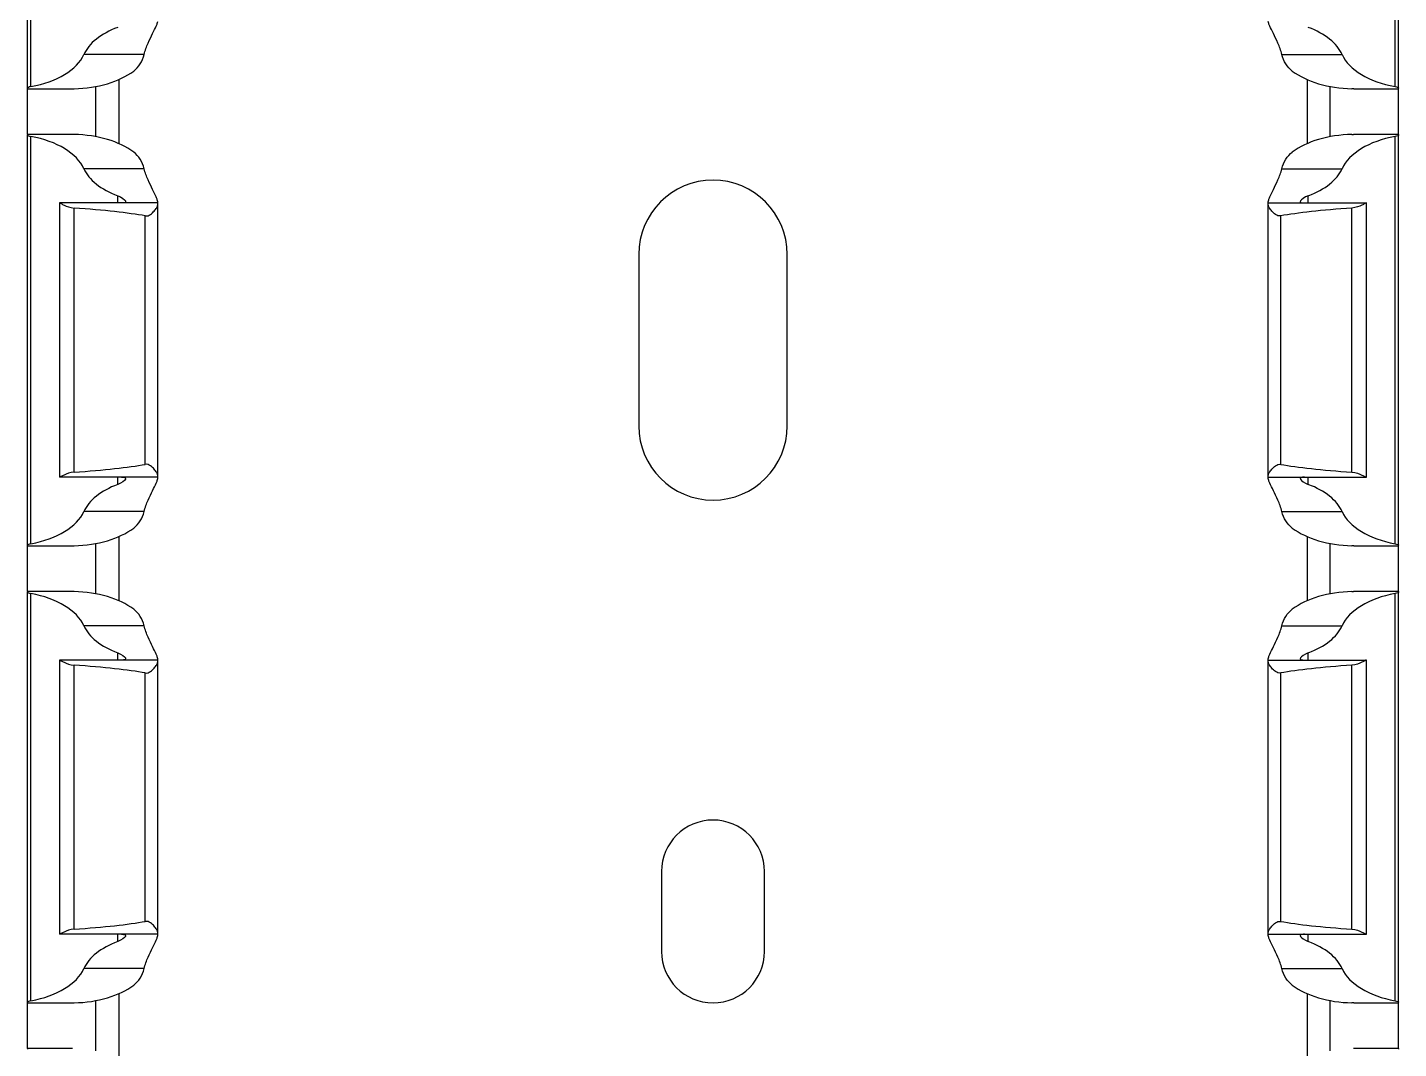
# Model space of a CAD drawing. Header units: millimetres. Extents: x -2573 to 2942, y -1220 to 2800.
# Drawn here: x 2882.4 to 2942.4, y 1781.6 to 1826.3 of the extents above; entities that cross this region are included whole.
import ezdxf

# ---------------------------------------------------------------- set-up
doc = ezdxf.new("R2010")
doc.units = ezdxf.units.MM

msp = doc.modelspace()

# ---------------------------------------------------------------- linework, layer by layer
at = {"linetype": 'Continuous', "lineweight": 30}
for p, q in [((2882.402, 1823.675), (2882.402, 1841.617)), ((2882.552, 1823.737), (2882.552, 1841.555)), ((2942.252, 1823.737), (2942.252, 1841.555)), ((2942.402, 1823.675), (2942.402, 1841.617)), ((2887.51, 1825.146), (2884.871, 1825.146)), ((2937.293, 1825.146), (2939.932, 1825.146)), ((2886.402, 1824.049), (2886.402, 1821.243)), ((2938.402, 1824.049), (2938.402, 1821.243)), ((2882.402, 1823.646), (2882.402, 1823.675)), ((2882.402, 1823.646), (2884.364, 1823.646)), ((2882.402, 1821.646), (2882.402, 1823.646)), ((2885.402, 1821.545), (2885.402, 1823.746)), ((2939.402, 1821.545), (2939.402, 1823.746)), ((2940.439, 1823.646), (2942.402, 1823.646)), ((2942.402, 1823.646), (2942.402, 1823.675)), ((2942.402, 1821.646), (2942.402, 1823.646)), ((2884.368, 1821.646), (2882.402, 1821.646)), ((2882.402, 1821.646), (2882.402, 1821.617)), ((2882.402, 1803.675), (2882.402, 1821.617)), ((2942.402, 1821.646), (2940.436, 1821.646)), ((2942.402, 1821.646), (2942.402, 1821.617)), ((2942.402, 1803.675), (2942.402, 1821.617)), ((2882.552, 1803.737), (2882.552, 1821.555)), ((2942.252, 1803.737), (2942.252, 1821.555)), ((2887.51, 1820.146), (2884.871, 1820.146)), ((2937.293, 1820.146), (2939.932, 1820.146)), ((2883.802, 1818.646), (2883.802, 1806.646)), ((2883.802, 1818.646), (2883.805, 1818.646)), ((2888.102, 1818.646), (2883.805, 1818.646)), ((2886.352, 1818.646), (2886.352, 1818.964)), ((2888.102, 1818.646), (2888.102, 1818.703)), ((2888.102, 1818.562), (2888.102, 1818.646)), ((2936.702, 1818.646), (2936.702, 1818.703)), ((2936.702, 1818.562), (2936.702, 1818.646)), ((2936.702, 1818.646), (2940.998, 1818.646)), ((2938.452, 1818.646), (2938.452, 1818.964)), ((2941.002, 1818.646), (2940.998, 1818.646)), ((2941.002, 1806.646), (2941.002, 1818.646)), ((2884.441, 1806.867), (2884.441, 1818.425)), ((2887.558, 1807.21), (2887.558, 1818.082)), ((2888.102, 1806.73), (2888.102, 1818.562)), ((2936.702, 1806.73), (2936.702, 1818.562)), ((2937.245, 1807.21), (2937.245, 1818.082)), ((2940.363, 1806.867), (2940.363, 1818.425)), ((2909.152, 1816.396), (2909.152, 1808.896)), ((2915.652, 1808.896), (2915.652, 1816.396)), ((2883.805, 1806.646), (2883.802, 1806.646)), ((2888.102, 1806.646), (2883.805, 1806.646)), ((2886.352, 1806.328), (2886.352, 1806.646)), ((2888.102, 1806.646), (2888.102, 1806.73)), ((2888.102, 1806.589), (2888.102, 1806.646)), ((2936.702, 1806.646), (2936.702, 1806.73)), ((2936.702, 1806.646), (2940.998, 1806.646)), ((2936.702, 1806.589), (2936.702, 1806.646)), ((2938.452, 1806.328), (2938.452, 1806.646)), ((2940.998, 1806.646), (2941.002, 1806.646)), ((2887.51, 1805.146), (2884.871, 1805.146)), ((2937.293, 1805.146), (2939.932, 1805.146)), ((2882.402, 1803.646), (2882.402, 1803.675)), ((2882.402, 1803.646), (2884.364, 1803.646)), ((2882.402, 1801.646), (2882.402, 1803.646)), ((2885.402, 1801.545), (2885.402, 1803.746)), ((2886.402, 1804.049), (2886.402, 1801.243)), ((2938.402, 1804.049), (2938.402, 1801.243)), ((2939.402, 1801.545), (2939.402, 1803.746)), ((2940.439, 1803.646), (2942.402, 1803.646)), ((2942.402, 1803.646), (2942.402, 1803.675)), ((2942.402, 1801.646), (2942.402, 1803.646)), ((2884.368, 1801.646), (2882.402, 1801.646)), ((2882.402, 1801.646), (2882.402, 1801.617)), ((2882.402, 1783.675), (2882.402, 1801.617)), ((2882.552, 1783.737), (2882.552, 1801.555)), ((2942.402, 1801.646), (2940.436, 1801.646)), ((2942.252, 1783.737), (2942.252, 1801.555)), ((2942.402, 1801.646), (2942.402, 1801.617)), ((2942.402, 1783.675), (2942.402, 1801.617)), ((2887.51, 1800.146), (2884.871, 1800.146)), ((2937.293, 1800.146), (2939.932, 1800.146)), ((2886.352, 1798.646), (2886.352, 1798.964)), ((2938.452, 1798.646), (2938.452, 1798.964)), ((2883.802, 1798.646), (2883.802, 1786.646)), ((2883.802, 1798.646), (2883.805, 1798.646)), ((2888.102, 1798.646), (2883.805, 1798.646)), ((2884.441, 1786.867), (2884.441, 1798.425)), ((2888.102, 1798.646), (2888.102, 1798.703)), ((2888.102, 1798.562), (2888.102, 1798.646)), ((2888.102, 1786.73), (2888.102, 1798.562)), ((2936.702, 1798.646), (2936.702, 1798.703)), ((2936.702, 1798.562), (2936.702, 1798.646)), ((2936.702, 1798.646), (2940.998, 1798.646)), ((2936.702, 1786.73), (2936.702, 1798.562)), ((2940.363, 1786.867), (2940.363, 1798.425)), ((2941.002, 1798.646), (2940.998, 1798.646)), ((2941.002, 1786.646), (2941.002, 1798.646)), ((2887.558, 1787.21), (2887.558, 1798.082)), ((2937.245, 1787.21), (2937.245, 1798.082)), ((2910.152, 1789.396), (2910.152, 1785.896)), ((2914.652, 1785.896), (2914.652, 1789.396)), ((2883.805, 1786.646), (2883.802, 1786.646)), ((2888.102, 1786.646), (2883.805, 1786.646)), ((2886.352, 1786.328), (2886.352, 1786.646)), ((2888.102, 1786.646), (2888.102, 1786.73)), ((2888.102, 1786.589), (2888.102, 1786.646)), ((2936.702, 1786.646), (2936.702, 1786.73)), ((2936.702, 1786.646), (2940.998, 1786.646)), ((2936.702, 1786.589), (2936.702, 1786.646)), ((2938.452, 1786.328), (2938.452, 1786.646)), ((2940.998, 1786.646), (2941.002, 1786.646)), ((2887.51, 1785.146), (2884.871, 1785.146)), ((2937.293, 1785.146), (2939.932, 1785.146)), ((2886.402, 1784.049), (2886.402, 1781.243)), ((2938.402, 1784.049), (2938.402, 1781.243)), ((2882.402, 1783.646), (2882.402, 1783.675)), ((2882.402, 1783.646), (2884.364, 1783.646)), ((2882.402, 1781.646), (2882.402, 1783.646)), ((2885.402, 1781.545), (2885.402, 1783.746)), ((2939.402, 1781.545), (2939.402, 1783.746)), ((2940.439, 1783.646), (2942.402, 1783.646)), ((2942.402, 1783.646), (2942.402, 1783.675)), ((2942.402, 1781.646), (2942.402, 1783.646)), ((2884.368, 1781.646), (2882.402, 1781.646)), ((2882.402, 1781.646), (2882.402, 1781.617)), ((2942.402, 1781.646), (2940.436, 1781.646)), ((2942.402, 1781.646), (2942.402, 1781.617))]:
    msp.add_line(p, q, dxfattribs=at)
for centre, radius, start, end in [((2912.402, 1816.396), 3.25, 0, 180), ((2912.402, 1808.896), 3.25, 180, 0), ((2912.402, 1789.396), 2.25, 0, 180), ((2912.402, 1785.896), 2.25, 180, 0)]:
    msp.add_arc(centre, radius, start, end, dxfattribs=at)
for centre, major_axis, ratio, start_param, end_param in [((2888.225, 1824.646), (3.464, 0), 0.57735, 2.142244, 2.888912), ((2936.578, 1824.646), (3.464, 0), 0.57735, 0.25268, 0.999349), ((2881.517, 1825.646), (3.464, 0), 0.57735, 5.015694, 6.030505), ((2943.286, 1825.646), (3.464, 0), 0.57735, 3.394273, 4.409084), ((2884.317, 1825.646), (3.464, 0), 0.57735, 4.751267, 5.622258), ((2940.486, 1825.646), (3.464, 0), 0.57735, 3.80252, 4.673511), ((2884.317, 1819.646), (3.464, 0), 0.57735, 0.660927, 1.531918), ((2940.486, 1819.646), (3.464, 0), 0.57735, 1.609674, 2.480666), ((2881.517, 1819.646), (3.464, 0), 0.57735, 0.25268, 1.267492), ((2943.286, 1819.646), (3.464, 0), 0.57735, 1.874101, 2.888912), ((2888.225, 1820.646), (3.464, 0), 0.57735, 3.394273, 4.140941), ((2936.578, 1820.646), (3.464, 0), 0.57735, 5.283837, 6.030505), ((2877.271, 1817.646), (11.43, 0), 0.087489, 0.451027, 0.892766), ((2947.532, 1817.646), (11.43, 0), 0.087489, 2.248826, 2.690566), ((2877.271, 1807.646), (11.43, 0), 0.087489, 5.390419, 5.832158), ((2947.532, 1807.646), (11.43, 0), 0.087489, 3.592619, 4.034359), ((2888.225, 1804.646), (3.464, 0), 0.57735, 2.142244, 2.888912), ((2936.578, 1804.646), (3.464, 0), 0.57735, 0.25268, 0.999349), ((2881.517, 1805.646), (3.464, 0), 0.57735, 5.015694, 6.030505), ((2943.286, 1805.646), (3.464, 0), 0.57735, 3.394273, 4.409084), ((2884.317, 1805.646), (3.464, 0), 0.57735, 4.751267, 5.622258), ((2940.486, 1805.646), (3.464, 0), 0.57735, 3.80252, 4.673511), ((2881.517, 1799.646), (3.464, 0), 0.57735, 0.25268, 1.267492), ((2884.317, 1799.646), (3.464, 0), 0.57735, 0.660927, 1.531918), ((2940.486, 1799.646), (3.464, 0), 0.57735, 1.609674, 2.480666), ((2943.286, 1799.646), (3.464, 0), 0.57735, 1.874101, 2.888912), ((2888.225, 1800.646), (3.464, 0), 0.57735, 3.394273, 4.140941), ((2936.578, 1800.646), (3.464, 0), 0.57735, 5.283837, 6.030505), ((2877.271, 1797.646), (11.43, 0), 0.087489, 0.451027, 0.892766), ((2947.532, 1797.646), (11.43, 0), 0.087489, 2.248826, 2.690566), ((2877.271, 1787.646), (11.43, 0), 0.087489, 5.390419, 5.832158), ((2947.532, 1787.646), (11.43, 0), 0.087489, 3.592619, 4.034359), ((2888.225, 1784.646), (3.464, 0), 0.57735, 2.142244, 2.888912), ((2936.578, 1784.646), (3.464, 0), 0.57735, 0.25268, 0.999349), ((2881.517, 1785.646), (3.464, 0), 0.57735, 5.015694, 6.030505), ((2943.286, 1785.646), (3.464, 0), 0.57735, 3.394273, 4.409084), ((2884.317, 1785.646), (3.464, 0), 0.57735, 4.751267, 5.622258), ((2940.486, 1785.646), (3.464, 0), 0.57735, 3.80252, 4.673511)]:
    msp.add_ellipse(centre, major_axis=major_axis, ratio=ratio, start_param=start_param, end_param=end_param, dxfattribs=at)
for points, knots in [([(2887.51, 1825.146), (2887.554, 1825.323), (2887.616, 1825.488), (2887.747, 1825.791), (2887.816, 1825.932), (2887.941, 1826.181), (2887.997, 1826.292), (2888.057, 1826.428), (2888.073, 1826.468), (2888.096, 1826.537), (2888.102, 1826.566), (2888.102, 1826.589)], [0, 0, 0, 0, 0.25, 0.25, 0.5, 0.5, 0.75, 0.75, 0.875, 0.875, 1, 1, 1, 1]), ([(2937.293, 1825.146), (2937.249, 1825.323), (2937.187, 1825.488), (2937.057, 1825.791), (2936.987, 1825.932), (2936.863, 1826.181), (2936.806, 1826.292), (2936.746, 1826.428), (2936.73, 1826.468), (2936.708, 1826.537), (2936.702, 1826.566), (2936.702, 1826.589)], [0, 0, 0, 0, 0.25, 0.25, 0.5, 0.5, 0.75, 0.75, 0.875, 0.875, 1, 1, 1, 1]), ([(2887.052, 1824.418), (2887.167, 1824.504), (2887.264, 1824.61), (2887.417, 1824.857), (2887.473, 1824.997), (2887.51, 1825.146)], [0, 0, 0, 0, 0.5, 0.5, 1, 1, 1, 1]), ([(2937.752, 1824.418), (2937.637, 1824.504), (2937.539, 1824.61), (2937.386, 1824.857), (2937.331, 1824.997), (2937.293, 1825.146)], [0, 0, 0, 0, 0.5, 0.5, 1, 1, 1, 1]), ([(2882.552, 1823.737), (2882.506, 1823.729), (2882.468, 1823.718), (2882.416, 1823.695), (2882.402, 1823.684), (2882.402, 1823.675)], [0, 0, 0, 0, 0.5, 0.5, 1, 1, 1, 1]), ([(2884.364, 1823.646), (2884.365, 1823.646), (2884.381, 1823.645), (2884.416, 1823.647), (2884.448, 1823.647), (2884.452, 1823.647)], [0, 0, 0, 0, 0.038179, 0.88892, 1, 1, 1, 1]), ([(2940.439, 1823.646), (2940.439, 1823.646), (2940.422, 1823.645), (2940.388, 1823.647), (2940.355, 1823.647), (2940.352, 1823.647)], [0, 0, 0, 0, 0.038179, 0.88892, 1, 1, 1, 1]), ([(2942.252, 1823.737), (2942.297, 1823.729), (2942.336, 1823.718), (2942.388, 1823.695), (2942.402, 1823.684), (2942.402, 1823.675)], [0, 0, 0, 0, 0.5, 0.5, 1, 1, 1, 1]), ([(2882.402, 1821.617), (2882.402, 1821.608), (2882.416, 1821.597), (2882.468, 1821.574), (2882.506, 1821.563), (2882.552, 1821.555)], [0, 0, 0, 0, 0.5, 0.5, 1, 1, 1, 1]), ([(2884.452, 1821.644), (2884.439, 1821.645), (2884.406, 1821.645), (2884.382, 1821.646), (2884.368, 1821.646)], [0, 0, 0, 0, 0.38156, 1, 1, 1, 1]), ([(2940.352, 1821.644), (2940.364, 1821.645), (2940.397, 1821.645), (2940.421, 1821.646), (2940.436, 1821.646)], [0, 0, 0, 0, 0.38156, 1, 1, 1, 1]), ([(2942.402, 1821.617), (2942.402, 1821.608), (2942.388, 1821.597), (2942.336, 1821.574), (2942.298, 1821.563), (2942.252, 1821.555)], [0, 0, 0, 0, 0.5, 0.5, 1, 1, 1, 1]), ([(2887.51, 1820.146), (2887.473, 1820.294), (2887.417, 1820.435), (2887.264, 1820.681), (2887.167, 1820.788), (2887.052, 1820.874)], [0, 0, 0, 0, 0.5, 0.5, 1, 1, 1, 1]), ([(2937.293, 1820.146), (2937.33, 1820.294), (2937.386, 1820.435), (2937.539, 1820.681), (2937.636, 1820.788), (2937.752, 1820.874)], [0, 0, 0, 0, 0.5, 0.5, 1, 1, 1, 1]), ([(2888.102, 1818.703), (2888.102, 1818.725), (2888.096, 1818.754), (2888.074, 1818.823), (2888.058, 1818.863), (2887.997, 1819), (2887.941, 1819.11), (2887.815, 1819.361), (2887.747, 1819.5), (2887.616, 1819.805), (2887.554, 1819.97), (2887.51, 1820.146)], [0, 0, 0, 0, 0.125, 0.125, 0.25, 0.25, 0.5, 0.5, 0.75, 0.75, 1, 1, 1, 1]), ([(2936.702, 1818.703), (2936.702, 1818.725), (2936.708, 1818.754), (2936.73, 1818.823), (2936.746, 1818.863), (2936.807, 1819), (2936.862, 1819.11), (2936.988, 1819.361), (2937.057, 1819.5), (2937.187, 1819.805), (2937.249, 1819.97), (2937.293, 1820.146)], [0, 0, 0, 0, 0.125, 0.125, 0.25, 0.25, 0.5, 0.5, 0.75, 0.75, 1, 1, 1, 1]), ([(2883.805, 1818.646), (2883.814, 1818.646), (2883.837, 1818.635), (2883.908, 1818.6), (2883.956, 1818.575), (2884.124, 1818.496), (2884.274, 1818.436), (2884.441, 1818.425)], [0, 0, 0, 0, 0.25, 0.25, 0.5, 0.5, 1, 1, 1, 1]), ([(2886.352, 1818.964), (2886.531, 1818.897), (2886.656, 1818.8), (2886.709, 1818.705), (2886.704, 1818.68), (2886.644, 1818.651), (2886.59, 1818.646), (2886.515, 1818.646)], [0, 0, 0, 0, 0.5, 0.5, 0.75, 0.75, 1, 1, 1, 1]), ([(2938.452, 1818.964), (2938.272, 1818.897), (2938.148, 1818.8), (2938.094, 1818.705), (2938.099, 1818.68), (2938.159, 1818.651), (2938.214, 1818.646), (2938.288, 1818.646)], [0, 0, 0, 0, 0.5, 0.5, 0.75, 0.75, 1, 1, 1, 1]), ([(2940.998, 1818.646), (2940.99, 1818.646), (2940.966, 1818.635), (2940.896, 1818.6), (2940.848, 1818.575), (2940.679, 1818.496), (2940.529, 1818.436), (2940.363, 1818.425)], [0, 0, 0, 0, 0.25, 0.25, 0.5, 0.5, 1, 1, 1, 1]), ([(2887.558, 1818.082), (2887.598, 1818.075), (2887.64, 1818.078), (2887.718, 1818.102), (2887.753, 1818.122), (2887.849, 1818.188), (2887.901, 1818.24), (2887.993, 1818.343), (2888.03, 1818.394), (2888.085, 1818.487), (2888.102, 1818.529), (2888.102, 1818.562)], [0, 0, 0, 0, 0.125, 0.125, 0.25, 0.25, 0.5, 0.5, 0.75, 0.75, 1, 1, 1, 1]), ([(2937.245, 1818.082), (2937.205, 1818.075), (2937.163, 1818.078), (2937.086, 1818.102), (2937.051, 1818.122), (2936.954, 1818.188), (2936.902, 1818.24), (2936.811, 1818.343), (2936.773, 1818.394), (2936.718, 1818.487), (2936.702, 1818.529), (2936.702, 1818.562)], [0, 0, 0, 0, 0.125, 0.125, 0.25, 0.25, 0.5, 0.5, 0.75, 0.75, 1, 1, 1, 1]), ([(2888.102, 1806.73), (2888.102, 1806.763), (2888.085, 1806.805), (2888.03, 1806.898), (2887.992, 1806.949), (2887.902, 1807.051), (2887.849, 1807.104), (2887.752, 1807.17), (2887.718, 1807.189), (2887.64, 1807.214), (2887.598, 1807.217), (2887.558, 1807.21)], [0, 0, 0, 0, 0.25, 0.25, 0.5, 0.5, 0.75, 0.75, 0.875, 0.875, 1, 1, 1, 1]), ([(2936.702, 1806.73), (2936.702, 1806.763), (2936.719, 1806.805), (2936.773, 1806.898), (2936.811, 1806.949), (2936.902, 1807.051), (2936.955, 1807.104), (2937.051, 1807.17), (2937.086, 1807.189), (2937.163, 1807.214), (2937.205, 1807.217), (2937.245, 1807.21)], [0, 0, 0, 0, 0.25, 0.25, 0.5, 0.5, 0.75, 0.75, 0.875, 0.875, 1, 1, 1, 1]), ([(2884.441, 1806.867), (2884.274, 1806.855), (2884.124, 1806.795), (2883.955, 1806.717), (2883.908, 1806.692), (2883.837, 1806.657), (2883.814, 1806.646), (2883.805, 1806.646)], [0, 0, 0, 0, 0.5, 0.5, 0.75, 0.75, 1, 1, 1, 1]), ([(2886.515, 1806.646), (2886.589, 1806.646), (2886.644, 1806.641), (2886.704, 1806.611), (2886.709, 1806.587), (2886.655, 1806.491), (2886.53, 1806.394), (2886.352, 1806.328)], [0, 0, 0, 0, 0.25, 0.25, 0.5, 0.5, 1, 1, 1, 1]), ([(2938.288, 1806.646), (2938.214, 1806.646), (2938.159, 1806.641), (2938.099, 1806.611), (2938.094, 1806.587), (2938.148, 1806.491), (2938.273, 1806.394), (2938.452, 1806.328)], [0, 0, 0, 0, 0.25, 0.25, 0.5, 0.5, 1, 1, 1, 1]), ([(2940.363, 1806.867), (2940.529, 1806.855), (2940.679, 1806.795), (2940.848, 1806.717), (2940.895, 1806.692), (2940.966, 1806.657), (2940.99, 1806.646), (2940.998, 1806.646)], [0, 0, 0, 0, 0.5, 0.5, 0.75, 0.75, 1, 1, 1, 1]), ([(2887.51, 1805.146), (2887.554, 1805.323), (2887.616, 1805.488), (2887.747, 1805.791), (2887.816, 1805.932), (2887.941, 1806.181), (2887.997, 1806.292), (2888.057, 1806.428), (2888.073, 1806.468), (2888.096, 1806.537), (2888.102, 1806.566), (2888.102, 1806.589)], [0, 0, 0, 0, 0.25, 0.25, 0.5, 0.5, 0.75, 0.75, 0.875, 0.875, 1, 1, 1, 1]), ([(2937.293, 1805.146), (2937.249, 1805.323), (2937.187, 1805.488), (2937.057, 1805.791), (2936.987, 1805.932), (2936.863, 1806.181), (2936.806, 1806.292), (2936.746, 1806.428), (2936.73, 1806.468), (2936.708, 1806.537), (2936.702, 1806.566), (2936.702, 1806.589)], [0, 0, 0, 0, 0.25, 0.25, 0.5, 0.5, 0.75, 0.75, 0.875, 0.875, 1, 1, 1, 1]), ([(2887.052, 1804.418), (2887.167, 1804.504), (2887.264, 1804.61), (2887.417, 1804.857), (2887.473, 1804.997), (2887.51, 1805.146)], [0, 0, 0, 0, 0.5, 0.5, 1, 1, 1, 1]), ([(2937.752, 1804.418), (2937.637, 1804.504), (2937.539, 1804.61), (2937.386, 1804.857), (2937.331, 1804.997), (2937.293, 1805.146)], [0, 0, 0, 0, 0.5, 0.5, 1, 1, 1, 1]), ([(2882.552, 1803.737), (2882.506, 1803.729), (2882.468, 1803.718), (2882.416, 1803.695), (2882.402, 1803.684), (2882.402, 1803.675)], [0, 0, 0, 0, 0.5, 0.5, 1, 1, 1, 1]), ([(2884.364, 1803.646), (2884.365, 1803.646), (2884.381, 1803.645), (2884.416, 1803.647), (2884.448, 1803.647), (2884.452, 1803.647)], [0, 0, 0, 0, 0.038179, 0.88892, 1, 1, 1, 1]), ([(2940.439, 1803.646), (2940.439, 1803.646), (2940.422, 1803.645), (2940.388, 1803.647), (2940.355, 1803.647), (2940.352, 1803.647)], [0, 0, 0, 0, 0.038179, 0.88892, 1, 1, 1, 1]), ([(2942.252, 1803.737), (2942.297, 1803.729), (2942.336, 1803.718), (2942.388, 1803.695), (2942.402, 1803.684), (2942.402, 1803.675)], [0, 0, 0, 0, 0.5, 0.5, 1, 1, 1, 1]), ([(2882.402, 1801.617), (2882.402, 1801.608), (2882.416, 1801.597), (2882.468, 1801.574), (2882.506, 1801.563), (2882.552, 1801.555)], [0, 0, 0, 0, 0.5, 0.5, 1, 1, 1, 1]), ([(2884.452, 1801.644), (2884.439, 1801.645), (2884.406, 1801.645), (2884.382, 1801.646), (2884.368, 1801.646)], [0, 0, 0, 0, 0.3815619, 1, 1, 1, 1]), ([(2940.352, 1801.644), (2940.364, 1801.645), (2940.397, 1801.645), (2940.421, 1801.646), (2940.436, 1801.646)], [0, 0, 0, 0, 0.3815619, 1, 1, 1, 1]), ([(2942.402, 1801.617), (2942.402, 1801.608), (2942.388, 1801.597), (2942.336, 1801.574), (2942.298, 1801.563), (2942.252, 1801.555)], [0, 0, 0, 0, 0.5, 0.5, 1, 1, 1, 1]), ([(2887.51, 1800.146), (2887.473, 1800.294), (2887.417, 1800.435), (2887.264, 1800.681), (2887.167, 1800.788), (2887.052, 1800.874)], [0, 0, 0, 0, 0.5, 0.5, 1, 1, 1, 1]), ([(2937.293, 1800.146), (2937.33, 1800.294), (2937.386, 1800.435), (2937.539, 1800.681), (2937.636, 1800.788), (2937.752, 1800.874)], [0, 0, 0, 0, 0.5, 0.5, 1, 1, 1, 1]), ([(2888.102, 1798.703), (2888.102, 1798.725), (2888.096, 1798.754), (2888.074, 1798.823), (2888.058, 1798.863), (2887.997, 1799), (2887.941, 1799.11), (2887.815, 1799.361), (2887.747, 1799.5), (2887.616, 1799.805), (2887.554, 1799.97), (2887.51, 1800.146)], [0, 0, 0, 0, 0.125, 0.125, 0.25, 0.25, 0.5, 0.5, 0.75, 0.75, 1, 1, 1, 1]), ([(2936.702, 1798.703), (2936.702, 1798.725), (2936.708, 1798.754), (2936.73, 1798.823), (2936.746, 1798.863), (2936.807, 1799), (2936.862, 1799.11), (2936.988, 1799.361), (2937.057, 1799.5), (2937.187, 1799.805), (2937.249, 1799.97), (2937.293, 1800.146)], [0, 0, 0, 0, 0.125, 0.125, 0.25, 0.25, 0.5, 0.5, 0.75, 0.75, 1, 1, 1, 1]), ([(2886.352, 1798.964), (2886.531, 1798.897), (2886.656, 1798.8), (2886.709, 1798.705), (2886.704, 1798.68), (2886.644, 1798.651), (2886.59, 1798.646), (2886.515, 1798.646)], [0, 0, 0, 0, 0.5, 0.5, 0.75, 0.75, 1, 1, 1, 1]), ([(2938.452, 1798.964), (2938.272, 1798.897), (2938.148, 1798.8), (2938.094, 1798.705), (2938.099, 1798.68), (2938.159, 1798.651), (2938.214, 1798.646), (2938.288, 1798.646)], [0, 0, 0, 0, 0.5, 0.5, 0.75, 0.75, 1, 1, 1, 1]), ([(2883.805, 1798.646), (2883.814, 1798.646), (2883.837, 1798.635), (2883.908, 1798.6), (2883.956, 1798.575), (2884.124, 1798.496), (2884.274, 1798.436), (2884.441, 1798.425)], [0, 0, 0, 0, 0.25, 0.25, 0.5, 0.5, 1, 1, 1, 1]), ([(2887.558, 1798.082), (2887.598, 1798.075), (2887.64, 1798.078), (2887.718, 1798.102), (2887.753, 1798.122), (2887.849, 1798.188), (2887.901, 1798.24), (2887.993, 1798.343), (2888.03, 1798.394), (2888.085, 1798.487), (2888.102, 1798.529), (2888.102, 1798.562)], [0, 0, 0, 0, 0.125, 0.125, 0.25, 0.25, 0.5, 0.5, 0.75, 0.75, 1, 1, 1, 1]), ([(2937.245, 1798.082), (2937.205, 1798.075), (2937.163, 1798.078), (2937.086, 1798.102), (2937.051, 1798.122), (2936.954, 1798.188), (2936.902, 1798.24), (2936.811, 1798.343), (2936.773, 1798.394), (2936.718, 1798.487), (2936.702, 1798.529), (2936.702, 1798.562)], [0, 0, 0, 0, 0.125, 0.125, 0.25, 0.25, 0.5, 0.5, 0.75, 0.75, 1, 1, 1, 1]), ([(2940.998, 1798.646), (2940.99, 1798.646), (2940.966, 1798.635), (2940.896, 1798.6), (2940.848, 1798.575), (2940.679, 1798.496), (2940.529, 1798.436), (2940.363, 1798.425)], [0, 0, 0, 0, 0.25, 0.25, 0.5, 0.5, 1, 1, 1, 1]), ([(2884.441, 1786.867), (2884.274, 1786.855), (2884.124, 1786.795), (2883.955, 1786.717), (2883.908, 1786.692), (2883.837, 1786.657), (2883.814, 1786.646), (2883.805, 1786.646)], [0, 0, 0, 0, 0.5, 0.5, 0.75, 0.75, 1, 1, 1, 1]), ([(2888.102, 1786.73), (2888.102, 1786.763), (2888.085, 1786.805), (2888.03, 1786.898), (2887.992, 1786.949), (2887.902, 1787.051), (2887.849, 1787.104), (2887.752, 1787.17), (2887.718, 1787.189), (2887.64, 1787.214), (2887.598, 1787.217), (2887.558, 1787.21)], [0, 0, 0, 0, 0.25, 0.25, 0.5, 0.5, 0.75, 0.75, 0.875, 0.875, 1, 1, 1, 1]), ([(2936.702, 1786.73), (2936.702, 1786.763), (2936.719, 1786.805), (2936.773, 1786.898), (2936.811, 1786.949), (2936.902, 1787.051), (2936.955, 1787.104), (2937.051, 1787.17), (2937.086, 1787.189), (2937.163, 1787.214), (2937.205, 1787.217), (2937.245, 1787.21)], [0, 0, 0, 0, 0.25, 0.25, 0.5, 0.5, 0.75, 0.75, 0.875, 0.875, 1, 1, 1, 1]), ([(2940.363, 1786.867), (2940.529, 1786.855), (2940.679, 1786.795), (2940.848, 1786.717), (2940.895, 1786.692), (2940.966, 1786.657), (2940.99, 1786.646), (2940.998, 1786.646)], [0, 0, 0, 0, 0.5, 0.5, 0.75, 0.75, 1, 1, 1, 1]), ([(2886.515, 1786.646), (2886.589, 1786.646), (2886.644, 1786.641), (2886.704, 1786.611), (2886.709, 1786.587), (2886.655, 1786.491), (2886.53, 1786.394), (2886.352, 1786.328)], [0, 0, 0, 0, 0.25, 0.25, 0.5, 0.5, 1, 1, 1, 1]), ([(2887.51, 1785.146), (2887.554, 1785.323), (2887.616, 1785.488), (2887.747, 1785.791), (2887.816, 1785.932), (2887.941, 1786.181), (2887.997, 1786.292), (2888.057, 1786.428), (2888.073, 1786.468), (2888.096, 1786.537), (2888.102, 1786.566), (2888.102, 1786.589)], [0, 0, 0, 0, 0.25, 0.25, 0.5, 0.5, 0.75, 0.75, 0.875, 0.875, 1, 1, 1, 1]), ([(2937.293, 1785.146), (2937.249, 1785.323), (2937.187, 1785.488), (2937.057, 1785.791), (2936.987, 1785.932), (2936.863, 1786.181), (2936.806, 1786.292), (2936.746, 1786.428), (2936.73, 1786.468), (2936.708, 1786.537), (2936.702, 1786.566), (2936.702, 1786.589)], [0, 0, 0, 0, 0.25, 0.25, 0.5, 0.5, 0.75, 0.75, 0.875, 0.875, 1, 1, 1, 1]), ([(2938.288, 1786.646), (2938.214, 1786.646), (2938.159, 1786.641), (2938.099, 1786.611), (2938.094, 1786.587), (2938.148, 1786.491), (2938.273, 1786.394), (2938.452, 1786.328)], [0, 0, 0, 0, 0.25, 0.25, 0.5, 0.5, 1, 1, 1, 1]), ([(2887.052, 1784.418), (2887.167, 1784.504), (2887.264, 1784.61), (2887.417, 1784.857), (2887.473, 1784.997), (2887.51, 1785.146)], [0, 0, 0, 0, 0.5, 0.5, 1, 1, 1, 1]), ([(2937.752, 1784.418), (2937.637, 1784.504), (2937.539, 1784.61), (2937.386, 1784.857), (2937.331, 1784.997), (2937.293, 1785.146)], [0, 0, 0, 0, 0.5, 0.5, 1, 1, 1, 1]), ([(2882.552, 1783.737), (2882.506, 1783.729), (2882.468, 1783.718), (2882.416, 1783.695), (2882.402, 1783.684), (2882.402, 1783.675)], [0, 0, 0, 0, 0.5, 0.5, 1, 1, 1, 1]), ([(2884.364, 1783.646), (2884.365, 1783.646), (2884.381, 1783.645), (2884.416, 1783.647), (2884.448, 1783.647), (2884.452, 1783.647)], [0, 0, 0, 0, 0.038179, 0.88892, 1, 1, 1, 1]), ([(2940.439, 1783.646), (2940.439, 1783.646), (2940.422, 1783.645), (2940.388, 1783.647), (2940.355, 1783.647), (2940.352, 1783.647)], [0, 0, 0, 0, 0.038179, 0.88892, 1, 1, 1, 1]), ([(2942.252, 1783.737), (2942.297, 1783.729), (2942.336, 1783.718), (2942.388, 1783.695), (2942.402, 1783.684), (2942.402, 1783.675)], [0, 0, 0, 0, 0.5, 0.5, 1, 1, 1, 1])]:
    msp.add_open_spline(points, degree=3, knots=knots, dxfattribs=at)

doc.saveas('drawing.dxf')
